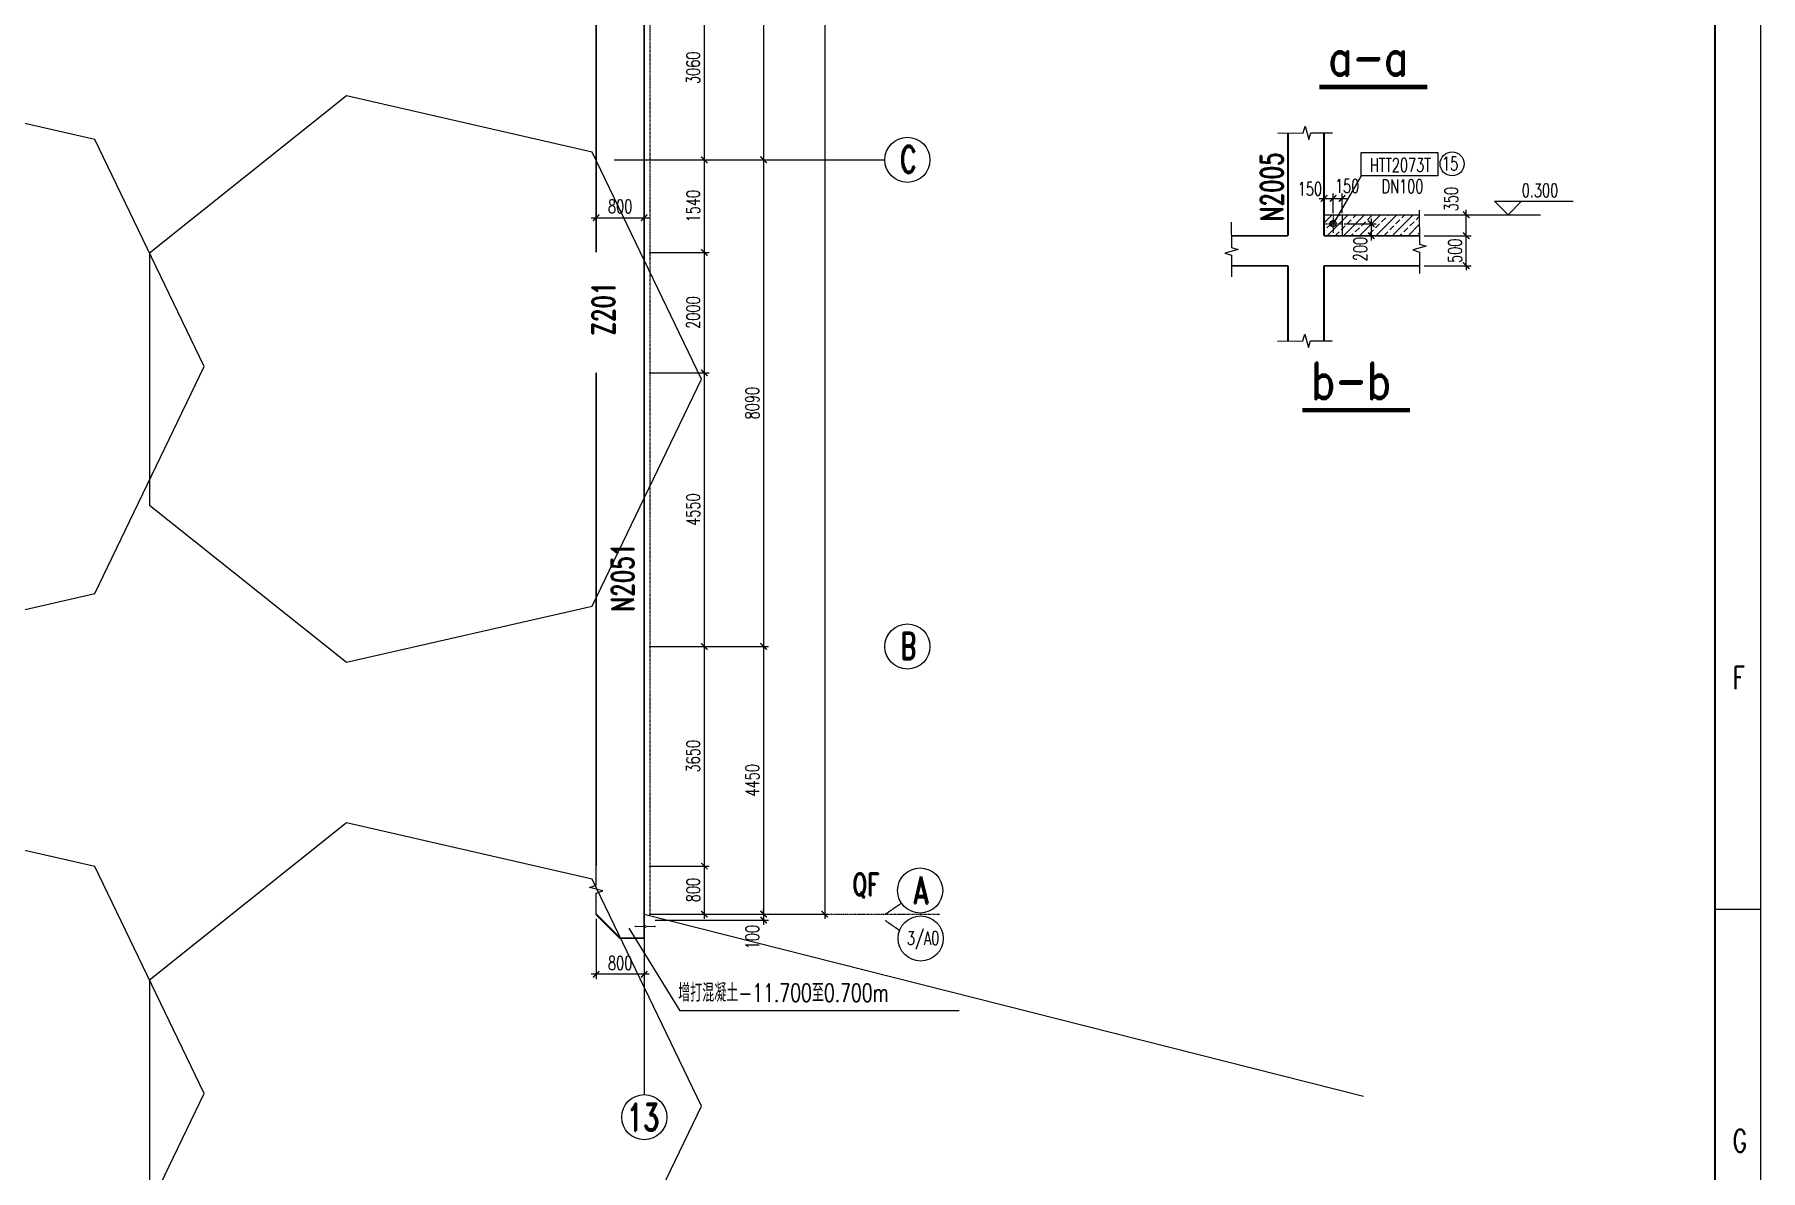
# Model space of a CAD drawing. Extents: x -146752 to 323108, y -93193 to -30118.
# Drawn here: x -59555 to -30863, y -81393 to -62509 of the extents above; entities that cross this region are included whole.
import ezdxf
from ezdxf.enums import TextEntityAlignment as Align

# ---------------------------------------------------------------- set-up
doc = ezdxf.new("R2010")
doc.units = 0
for name, pattern in [('DIVIDEX2', [2.5, 1, -0.5, 0, -0.5, 0, -0.5]), ('DOTE', [2.42, 2, -0.2, 0.02, -0.2]), ('DOTT', [2.8, 0.8, 0.8, 0.8, -0.2, 0, -0.2])]:
    doc.linetypes.add(name, pattern=pattern)
doc.layers.get('0').update_dxf_attribs({"linetype": 'CONTINUOUS'})
doc.layers.get('Defpoints').update_dxf_attribs({"linetype": 'CONTINUOUS'})
for name, color, linetype in [('1', 7, 'CONTINUOUS'), ('AXIS', 1, 'DOTE'), ('C6(轴线)', 1, 'DOTT'), ('DIM', 3, 'CONTINUOUS'), ('PDIM', 2, 'CONTINUOUS'), ('TEXT', 4, 'CONTINUOUS'), ('THIN', 3, 'CONTINUOUS'), ('TK', 4, 'CONTINUOUS'), ('wall', 7, 'CONTINUOUS'), ('Wall No.', 1, 'CONTINUOUS'), ('厂房分隔线', 2, 'CONTINUOUS'), ('坑洞', 1, 'CONTINUOUS'), ('止水带', 4, 'CONTINUOUS')]:
    doc.layers.add(name, color=color, linetype=linetype)
doc.styles.add('HZbine', font='txt_____.ttf', dxfattribs={"width": 0.7, "bigfont": 'HZTXT'})
doc.styles.add('RH', font='romans.shx', dxfattribs={"width": 0.7, "bigfont": 'hz.shx'})
doc.styles.add('RO', font='romand.shx', dxfattribs={"width": 0.8, "bigfont": 'ochinese.shx'})
doc.styles.add('romand', font='romand.shx', dxfattribs={"width": 0.7, "height": 200, "bigfont": 'OCHINESE.shx'})
doc.dimstyles.new('DIM_75_1.0', dxfattribs={"dimtxt": 225, "dimasz": 75, "dimexe": 80, "dimexo": 80, "dimgap": 75, "dimtad": 1, "dimdec": 0, "dimtxsty": 'RH', "dimblk": 'ARCHTICK', "dimcen": 400, "dimdle": 80, "dimclrd": 3, "dimclre": 3, "dimclrt": 3, "dimazin": 3, "dimtfac": 1, "dimtdec": 0, "dimtix": 1, "dimtmove": 2, "dimatfit": 3, "dimldrblk": '_DIMX', "dimfxl": 250})

# ---------------------------------------------------------------- blocks, each defined once
blk = doc.blocks.new('_ArchTick')
at = {"color": 0}
blk.add_lwpolyline([(-0.71, -0.71, 0.3, 0.3, 0), (0.71, 0.71, 0.5, 0.5, 0)], format="xyseb", dxfattribs=at)
blk = doc.blocks.new('*D113')
at = {"layer": 'Defpoints', "color": 0, "transparency": 16777216}
for p in [(-50219, -77132, 0), (-49419, -77132, 0), (-50219, -78132)]:
    blk.add_point(p, dxfattribs=at)
at = {"layer": 'DIM', "color": 3, "lineweight": -2, "transparency": 16777216}
for p, q in [((-50219, -77212), (-50219, -78212)), ((-49419, -77212), (-49419, -78212)), ((-49339, -78132), (-50299, -78132))]:
    blk.add_line(p, q, dxfattribs=at)
at = {"layer": 'DIM', "color": 3, "lineweight": -2, "transparency": 16777216, "xscale": 75, "yscale": 75, "zscale": 75, "rotation": 180}
blk.add_blockref('_ArchTick', (-50219, -78132), dxfattribs=at)
at = {"layer": 'DIM', "color": 3, "lineweight": -2, "transparency": 16777216, "xscale": 75, "yscale": 75, "zscale": 75}
blk.add_blockref('_ArchTick', (-49419, -78132), dxfattribs=at)
at = {"layer": 'DIM', "color": 3, "transparency": 16777216, "insert": (-49819, -77945), "char_height": 225, "attachment_point": 5, "style": 'RH'}
blk.add_mtext('\\A1;800', dxfattribs=at)
blk = doc.blocks.new('_DIMX')
blk.add_line((-150, 0), (150, 0))
at = {"const_width": 50}
blk.add_lwpolyline([(-70, -70), (70, 70)], dxfattribs=at)
blk = doc.blocks.new('*D114')
at = {"layer": 'Defpoints', "color": 0, "transparency": 16777216}
for p in [(-49419, -76332), (-48419, -76332), (-49419, -77132)]:
    blk.add_point(p, dxfattribs=at)
at = {"layer": 'DIM', "color": 3, "lineweight": -2, "transparency": 16777216}
for p, q in [((-48419, -77212), (-48419, -76252)), ((-49339, -76332), (-48339, -76332)), ((-49339, -77132), (-48339, -77132))]:
    blk.add_line(p, q, dxfattribs=at)
at = {"layer": 'DIM', "color": 3, "lineweight": -2, "transparency": 16777216, "xscale": 75, "yscale": 75, "zscale": 75}
for p, rotation in [((-48419, -76332), 90), ((-48419, -77132), 270)]:
    blk.add_blockref('_ArchTick', p, dxfattribs=dict(at, rotation=rotation))
at = {"layer": 'DIM', "color": 3, "transparency": 16777216, "insert": (-48606, -76732), "char_height": 225, "attachment_point": 5, "rotation": 90, "style": 'RH'}
blk.add_mtext('\\A1;800', dxfattribs=at)
blk = doc.blocks.new('*D115')
at = {"layer": 'Defpoints', "color": 0, "transparency": 16777216}
for p in [(-49419, -66132, 0), (-48419, -66132), (-49419, -68132, 0)]:
    blk.add_point(p, dxfattribs=at)
at = {"layer": 'DIM', "color": 3, "lineweight": -2, "transparency": 16777216}
for p, q in [((-49339, -66132), (-48339, -66132)), ((-48419, -68212), (-48419, -66052)), ((-49339, -68132), (-48339, -68132))]:
    blk.add_line(p, q, dxfattribs=at)
at = {"layer": 'DIM', "color": 3, "lineweight": -2, "transparency": 16777216, "xscale": 75, "yscale": 75, "zscale": 75}
for p, rotation in [((-48419, -66132), 90), ((-48419, -68132), 270)]:
    blk.add_blockref('_ArchTick', p, dxfattribs=dict(at, rotation=rotation))
at = {"layer": 'DIM', "color": 3, "transparency": 16777216, "insert": (-48606, -67132), "char_height": 225, "attachment_point": 5, "rotation": 90, "style": 'RH'}
blk.add_mtext('\\A1;2000', dxfattribs=at)
blk = doc.blocks.new('*D116')
at = {"layer": 'Defpoints', "color": 0, "transparency": 16777216}
for p in [(-49419, -61532, 0), (-48419, -61532), (-49319, -64592, 0)]:
    blk.add_point(p, dxfattribs=at)
at = {"layer": 'DIM', "color": 3, "lineweight": -2, "transparency": 16777216}
for p, q in [((-49339, -61532), (-48339, -61532)), ((-48419, -64672), (-48419, -61452)), ((-49239, -64592), (-48339, -64592))]:
    blk.add_line(p, q, dxfattribs=at)
at = {"layer": 'DIM', "color": 3, "lineweight": -2, "transparency": 16777216, "xscale": 75, "yscale": 75, "zscale": 75}
for p, rotation in [((-48419, -61532), 90), ((-48419, -64592), 270)]:
    blk.add_blockref('_ArchTick', p, dxfattribs=dict(at, rotation=rotation))
at = {"layer": 'DIM', "color": 3, "transparency": 16777216, "insert": (-48606, -63062), "char_height": 225, "attachment_point": 5, "rotation": 90, "style": 'RH'}
blk.add_mtext('\\A1;3060', dxfattribs=at)
blk = doc.blocks.new('*D124')
at = {"layer": 'Defpoints', "color": 0, "transparency": 16777216}
for p in [(-47435, -37732), (-48344, -77132, 0), (-46419, -77132)]:
    blk.add_point(p, dxfattribs=at)
at = {"layer": 'DIM', "color": 3, "lineweight": -2, "transparency": 16777216}
for p, q in [((-47355, -37732), (-46339, -37732)), ((-46419, -37652), (-46419, -77212)), ((-48264, -77132), (-46339, -77132))]:
    blk.add_line(p, q, dxfattribs=at)
at = {"layer": 'DIM', "color": 3, "lineweight": -2, "transparency": 16777216, "xscale": 75, "yscale": 75, "zscale": 75}
for p, rotation in [((-46419, -37732), 90), ((-46419, -77132), 270)]:
    blk.add_blockref('_ArchTick', p, dxfattribs=dict(at, rotation=rotation))
at = {"layer": 'DIM', "color": 3, "transparency": 16777216, "insert": (-46606, -57432), "char_height": 225, "attachment_point": 5, "rotation": 90, "style": 'RH'}
blk.add_mtext('\\A1;39400', dxfattribs=at)
blk = doc.blocks.new('*D128')
at = {"layer": 'Defpoints', "color": 0, "transparency": 16777216}
for p in [(-49419, -65554), (-49419, -65844, 0), (-50219, -66132, 0)]:
    blk.add_point(p, dxfattribs=at)
at = {"layer": 'DIM', "color": 3, "lineweight": -2, "transparency": 16777216}
for p, q in [((-50299, -65554), (-49339, -65554)), ((-50219, -66052), (-50219, -65474)), ((-49419, -65764), (-49419, -65474))]:
    blk.add_line(p, q, dxfattribs=at)
at = {"layer": 'DIM', "color": 3, "lineweight": -2, "transparency": 16777216, "xscale": 75, "yscale": 75, "zscale": 75, "rotation": 180}
blk.add_blockref('_ArchTick', (-50219, -65554), dxfattribs=at)
at = {"layer": 'DIM', "color": 3, "lineweight": -2, "transparency": 16777216, "xscale": 75, "yscale": 75, "zscale": 75}
blk.add_blockref('_ArchTick', (-49419, -65554), dxfattribs=at)
at = {"layer": 'DIM', "color": 3, "transparency": 16777216, "insert": (-49819, -65367), "char_height": 225, "attachment_point": 5, "style": 'RH'}
blk.add_mtext('\\A1;800', dxfattribs=at)
blk = doc.blocks.new('*D130')
at = {"layer": 'Defpoints', "color": 0, "transparency": 16777216}
for p in [(-49419, -72682, 0), (-48419, -72682), (-49319, -76332, 0)]:
    blk.add_point(p, dxfattribs=at)
at = {"layer": 'DIM', "color": 3, "lineweight": -2, "transparency": 16777216}
for p, q in [((-49339, -72682), (-48339, -72682)), ((-48419, -76412), (-48419, -72602)), ((-49239, -76332), (-48339, -76332))]:
    blk.add_line(p, q, dxfattribs=at)
at = {"layer": 'DIM', "color": 3, "lineweight": -2, "transparency": 16777216, "xscale": 75, "yscale": 75, "zscale": 75}
for p, rotation in [((-48419, -72682), 90), ((-48419, -76332), 270)]:
    blk.add_blockref('_ArchTick', p, dxfattribs=dict(at, rotation=rotation))
at = {"layer": 'DIM', "color": 3, "transparency": 16777216, "insert": (-48606, -74507), "char_height": 225, "attachment_point": 5, "rotation": 90, "style": 'RH'}
blk.add_mtext('\\A1;3650', dxfattribs=at)
blk = doc.blocks.new('*D133')
at = {"layer": 'Defpoints', "color": 0, "transparency": 16777216}
for p in [(-49419, -55472, 0), (-49419, -64592, 0), (-47435, -64592)]:
    blk.add_point(p, dxfattribs=at)
at = {"layer": 'DIM', "color": 3, "lineweight": -2, "transparency": 16777216}
for p, q in [((-49339, -55472), (-47355, -55472)), ((-47435, -55392), (-47435, -64672)), ((-49339, -64592), (-47355, -64592))]:
    blk.add_line(p, q, dxfattribs=at)
at = {"layer": 'DIM', "color": 3, "lineweight": -2, "transparency": 16777216, "xscale": 75, "yscale": 75, "zscale": 75}
for p, rotation in [((-47435, -55472), 90), ((-47435, -64592), 270)]:
    blk.add_blockref('_ArchTick', p, dxfattribs=dict(at, rotation=rotation))
at = {"layer": 'DIM', "color": 3, "transparency": 16777216, "insert": (-47623, -60032), "char_height": 225, "attachment_point": 5, "rotation": 90, "style": 'RH'}
blk.add_mtext('\\A1;9120', dxfattribs=at)
blk = doc.blocks.new('*D134')
at = {"layer": 'Defpoints', "color": 0, "transparency": 16777216}
for p in [(-49419, -64592, 0), (-49419, -72682, 0), (-47435, -72682)]:
    blk.add_point(p, dxfattribs=at)
at = {"layer": 'DIM', "color": 3, "lineweight": -2, "transparency": 16777216}
for p, q in [((-47435, -64512), (-47435, -72762)), ((-49339, -64592), (-47355, -64592)), ((-49339, -72682), (-47355, -72682))]:
    blk.add_line(p, q, dxfattribs=at)
at = {"layer": 'DIM', "color": 3, "lineweight": -2, "transparency": 16777216, "xscale": 75, "yscale": 75, "zscale": 75}
for p, rotation in [((-47435, -64592), 90), ((-47435, -72682), 270)]:
    blk.add_blockref('_ArchTick', p, dxfattribs=dict(at, rotation=rotation))
at = {"layer": 'DIM', "color": 3, "transparency": 16777216, "insert": (-47623, -68637), "char_height": 225, "attachment_point": 5, "rotation": 90, "style": 'RH'}
blk.add_mtext('\\A1;8090', dxfattribs=at)
blk = doc.blocks.new('*D135')
at = {"layer": 'Defpoints', "color": 0, "transparency": 16777216}
for p in [(-49419, -72682, 0), (-49319, -77132, 0), (-47435, -77132)]:
    blk.add_point(p, dxfattribs=at)
at = {"layer": 'DIM', "color": 3, "lineweight": -2, "transparency": 16777216}
for p, q in [((-49339, -72682), (-47355, -72682)), ((-47435, -72602), (-47435, -77212)), ((-49239, -77132), (-47355, -77132))]:
    blk.add_line(p, q, dxfattribs=at)
at = {"layer": 'DIM', "color": 3, "lineweight": -2, "transparency": 16777216, "xscale": 75, "yscale": 75, "zscale": 75}
for p, rotation in [((-47435, -72682), 90), ((-47435, -77132), 270)]:
    blk.add_blockref('_ArchTick', p, dxfattribs=dict(at, rotation=rotation))
at = {"layer": 'DIM', "color": 3, "transparency": 16777216, "insert": (-47623, -74907), "char_height": 225, "attachment_point": 5, "rotation": 90, "style": 'RH'}
blk.add_mtext('\\A1;4450', dxfattribs=at)
blk = doc.blocks.new('*D136')
at = {"layer": 'Defpoints', "color": 0, "transparency": 16777216}
for p in [(-49319, -77132, 0), (-49319, -77232, 0), (-47435, -77232)]:
    blk.add_point(p, dxfattribs=at)
at = {"layer": 'DIM', "color": 3, "lineweight": -2, "transparency": 16777216}
for p, q in [((-49239, -77132), (-47355, -77132)), ((-47435, -77132), (-47435, -77057)), ((-47435, -77132), (-47435, -77232)), ((-49239, -77232), (-47355, -77232)), ((-47435, -77232), (-47435, -77307))]:
    blk.add_line(p, q, dxfattribs=at)
at = {"layer": 'DIM', "color": 3, "lineweight": -2, "transparency": 16777216, "xscale": 75, "yscale": 75, "zscale": 75}
for p, rotation in [((-47435, -77132), 270), ((-47435, -77232), 90)]:
    blk.add_blockref('_ArchTick', p, dxfattribs=dict(at, rotation=rotation))
at = {"layer": 'DIM', "color": 3, "transparency": 16777216, "insert": (-47623, -77514), "char_height": 225, "attachment_point": 5, "rotation": 90, "style": 'RH'}
blk.add_mtext('\\A1;100', dxfattribs=at)
blk = doc.blocks.new('*D138')
at = {"layer": 'Defpoints', "color": 0, "transparency": 16777216}
for p in [(-49419, -68132), (-48419, -68132), (-49419, -72682, 0)]:
    blk.add_point(p, dxfattribs=at)
at = {"layer": 'DIM', "color": 3, "lineweight": -2, "transparency": 16777216}
for p, q in [((-49339, -68132), (-48339, -68132)), ((-48419, -72762), (-48419, -68052)), ((-49339, -72682), (-48339, -72682))]:
    blk.add_line(p, q, dxfattribs=at)
at = {"layer": 'DIM', "color": 3, "lineweight": -2, "transparency": 16777216, "xscale": 75, "yscale": 75, "zscale": 75}
for p, rotation in [((-48419, -68132), 90), ((-48419, -72682), 270)]:
    blk.add_blockref('_ArchTick', p, dxfattribs=dict(at, rotation=rotation))
at = {"layer": 'DIM', "color": 3, "transparency": 16777216, "insert": (-48606, -70407), "char_height": 225, "attachment_point": 5, "rotation": 90, "style": 'RH'}
blk.add_mtext('\\A1;4550', dxfattribs=at)
blk = doc.blocks.new('*D139')
at = {"layer": 'Defpoints', "color": 0, "transparency": 16777216}
for p in [(-49419, -64592), (-48419, -64592), (-49419, -66132, 0)]:
    blk.add_point(p, dxfattribs=at)
at = {"layer": 'DIM', "color": 3, "lineweight": -2, "transparency": 16777216}
for p, q in [((-48419, -66212), (-48419, -64512)), ((-49339, -64592), (-48339, -64592)), ((-49339, -66132), (-48339, -66132))]:
    blk.add_line(p, q, dxfattribs=at)
at = {"layer": 'DIM', "color": 3, "lineweight": -2, "transparency": 16777216, "xscale": 75, "yscale": 75, "zscale": 75}
for p, rotation in [((-48419, -64592), 90), ((-48419, -66132), 270)]:
    blk.add_blockref('_ArchTick', p, dxfattribs=dict(at, rotation=rotation))
at = {"layer": 'DIM', "color": 3, "transparency": 16777216, "insert": (-48606, -65362), "char_height": 225, "attachment_point": 5, "rotation": 90, "style": 'RH'}
blk.add_mtext('\\A1;1540', dxfattribs=at)
blk = doc.blocks.new('*D148')
at = {"layer": 'Defpoints', "color": 0, "transparency": 16777216}
for p in [(-37968, -65233), (-38118, -65560), (-37968, -65560)]:
    blk.add_point(p, dxfattribs=at)
at = {"layer": 'DIM', "color": 3, "lineweight": -2, "transparency": 16777216}
for p, q in [((-38198, -65233), (-37888, -65233)), ((-38118, -65480), (-38118, -65153)), ((-37968, -65480), (-37968, -65153))]:
    blk.add_line(p, q, dxfattribs=at)
at = {"layer": 'DIM', "color": 3, "lineweight": -2, "transparency": 16777216, "xscale": 75, "yscale": 75, "zscale": 75, "rotation": 180}
blk.add_blockref('_ArchTick', (-38118, -65233), dxfattribs=at)
at = {"layer": 'DIM', "color": 3, "lineweight": -2, "transparency": 16777216, "xscale": 75, "yscale": 75, "zscale": 75}
blk.add_blockref('_ArchTick', (-37968, -65233), dxfattribs=at)
at = {"layer": 'DIM', "color": 3, "transparency": 16777216, "insert": (-38354, -65075), "char_height": 225, "attachment_point": 5, "style": 'RH'}
blk.add_mtext('\\A1;150', dxfattribs=at)
blk = doc.blocks.new('*D149')
at = {"layer": 'Defpoints', "color": 0, "transparency": 16777216}
for p in [(-37818, -65233), (-37968, -65560), (-37818, -65560)]:
    blk.add_point(p, dxfattribs=at)
at = {"layer": 'DIM', "color": 3, "lineweight": -2, "transparency": 16777216}
for p, q in [((-38048, -65233), (-37738, -65233)), ((-37968, -65480), (-37968, -65153)), ((-37818, -65480), (-37818, -65153))]:
    blk.add_line(p, q, dxfattribs=at)
at = {"layer": 'DIM', "color": 3, "lineweight": -2, "transparency": 16777216, "xscale": 75, "yscale": 75, "zscale": 75, "rotation": 180}
blk.add_blockref('_ArchTick', (-37968, -65233), dxfattribs=at)
at = {"layer": 'DIM', "color": 3, "lineweight": -2, "transparency": 16777216, "xscale": 75, "yscale": 75, "zscale": 75}
blk.add_blockref('_ArchTick', (-37818, -65233), dxfattribs=at)
at = {"layer": 'DIM', "color": 3, "transparency": 16777216, "insert": (-37735, -65028), "char_height": 225, "attachment_point": 5, "style": 'RH'}
blk.add_mtext('\\A1;150', dxfattribs=at)
blk = doc.blocks.new('*D150')
at = {"layer": 'Defpoints', "color": 0, "transparency": 16777216}
for p in [(-37861, -65654), (-37861, -65854), (-37333, -65854)]:
    blk.add_point(p, dxfattribs=at)
at = {"layer": 'DIM', "color": 3, "lineweight": -2, "transparency": 16777216}
for p, q in [((-37781, -65654), (-37253, -65654)), ((-37333, -65574), (-37333, -65934)), ((-37781, -65854), (-37253, -65854))]:
    blk.add_line(p, q, dxfattribs=at)
at = {"layer": 'DIM', "color": 3, "lineweight": -2, "transparency": 16777216, "xscale": 75, "yscale": 75, "zscale": 75}
for p, rotation in [((-37333, -65654), 90), ((-37333, -65854), 270)]:
    blk.add_blockref('_ArchTick', p, dxfattribs=dict(at, rotation=rotation))
at = {"layer": 'DIM', "color": 3, "transparency": 16777216, "insert": (-37516, -66076), "char_height": 225, "attachment_point": 5, "rotation": 90, "style": 'RH'}
blk.add_mtext('\\A1;200', dxfattribs=at)
blk = doc.blocks.new('*D151')
at = {"layer": 'Defpoints', "color": 0, "transparency": 16777216}
for p in [(-36532, -65854), (-35754, -65854), (-36532, -66354)]:
    blk.add_point(p, dxfattribs=at)
at = {"layer": 'DIM', "color": 3, "lineweight": -2, "transparency": 16777216}
for p, q in [((-36452, -65854), (-35674, -65854)), ((-35754, -65854), (-35754, -65779)), ((-35754, -66354), (-35754, -65854)), ((-36452, -66354), (-35674, -66354)), ((-35754, -66354), (-35754, -66429))]:
    blk.add_line(p, q, dxfattribs=at)
at = {"layer": 'DIM', "color": 3, "lineweight": -2, "transparency": 16777216, "xscale": 75, "yscale": 75, "zscale": 75}
for p, rotation in [((-35754, -65854), 270), ((-35754, -66354), 90)]:
    blk.add_blockref('_ArchTick', p, dxfattribs=dict(at, rotation=rotation))
at = {"layer": 'DIM', "color": 3, "transparency": 16777216, "insert": (-35941, -66104), "char_height": 225, "attachment_point": 5, "rotation": 90, "style": 'RH'}
blk.add_mtext('\\A1;500', dxfattribs=at)
blk = doc.blocks.new('*D152')
at = {"layer": 'Defpoints', "color": 0, "transparency": 16777216}
for p in [(-36532, -65504), (-35754, -65504), (-36532, -65854)]:
    blk.add_point(p, dxfattribs=at)
at = {"layer": 'DIM', "color": 3, "lineweight": -2, "transparency": 16777216}
for p, q in [((-36452, -65504), (-35674, -65504)), ((-35754, -65934), (-35754, -65424)), ((-36452, -65854), (-35674, -65854))]:
    blk.add_line(p, q, dxfattribs=at)
at = {"layer": 'DIM', "color": 3, "lineweight": -2, "transparency": 16777216, "xscale": 75, "yscale": 75, "zscale": 75}
for p, rotation in [((-35754, -65504), 90), ((-35754, -65854), 270)]:
    blk.add_blockref('_ArchTick', p, dxfattribs=dict(at, rotation=rotation))
at = {"layer": 'DIM', "color": 3, "transparency": 16777216, "insert": (-36004, -65246), "char_height": 225, "attachment_point": 5, "rotation": 90, "style": 'RH'}
blk.add_mtext('\\A1;350', dxfattribs=at)

msp = doc.modelspace()

# ---------------------------------------------------------------- hatches: boundary and pattern name
at = {"layer": 'wall'}
h = msp.add_hatch(dxfattribs=at)
h.set_pattern_fill('ANSI33', color=2, scale=30, style=0)
h.set_pattern_definition([(45, (-322935.24, 44228.08), (-134.70384, 134.70384), []), (45, (-322800.53, 44228.08), (-134.70384, 134.70384), [95.25, -47.625])])
h.paths.add_polyline_path([(-37818, -65504.3), (-38118, -65504.3), (-38118, -65854.3), (-37818, -65854.3)])
h.paths.add_polyline_path([(-37968, -65603.3, 0.4142136), (-38019, -65654.3, 0.4141139), (-37968, -65705.3, -0.6017578)], flags=16)
h.paths.add_polyline_path([(-36535.6, -65504.3), (-37818, -65504.3), (-37818, -65854.3), (-36533.1, -65854.3)])

# ---------------------------------------------------------------- linework, layer by layer
for points in [[(-120037.9, -30118.5), (-30862.9, -30118.5), (-30862.9, -93193.5), (-120037.9, -93193.5)], [(-56733.4, -68029.2), (-58550.9, -64255.1), (-62634.9, -63323), (-65909.9, -65934.7), (-65909.9, -70123.7), (-62634.9, -72735.5), (-58550.9, -71803.4)], [(-48465.5, -68236.7), (-50283.1, -64462.5), (-54367, -63530.4), (-57642.1, -66142.2), (-57642.1, -70331.2), (-54367, -72943), (-50283.1, -72010.8)], [(-56733.4, -80115.1), (-58550.9, -76341), (-62634.9, -75408.9), (-65909.9, -78020.6), (-65909.9, -82209.6), (-62634.9, -84821.4), (-58550.9, -83889.3)], [(-48465.5, -80322.6), (-50283.1, -76548.4), (-54367, -75616.3), (-57642.1, -78228.1), (-57642.1, -82417.1), (-54367, -85028.9), (-50283.1, -84096.7)]]:
    msp.add_lwpolyline(points, close=True)
at = {"layer": 'AXIS', "ltscale": 0.1}
for p, q in [((-38119, -65654.3), (-37817, -65654.3)), ((-37968, -65523.6), (-37968, -65805.3))]:
    msp.add_line(p, q, dxfattribs=at)
at = {"layer": 'AXIS', "ltscale": 0.2}
for p, q in [((-45412.8, -77132.3, 0), (-45143.6, -76948.5, 0)), ((-45418.8, -77232.3, 0), (-45170.8, -77403.5, 0))]:
    msp.add_line(p, q, dxfattribs=at)
at = {"layer": 'AXIS', "linetype": 'Continuous'}
for centre in [(-45043.8, -64592.3, 0), (-45043.8, -72682.3, 0), (-44832.7, -76738.7, 0), (-44824.2, -77536.5, 0), (-49418.8, -80507.4, 0)]:
    msp.add_circle(centre, 375, dxfattribs=at)
at = {"layer": 'C6(轴线)', "linetype": 'DOTE'}
for p, q in [((-49418.8, -36122.6), (-49418.8, -80132.4, 0)), ((-49918.8, -64592.3, 0), (-45418.8, -64592.3, 0))]:
    msp.add_line(p, q, dxfattribs=at)
at = {"layer": 'DIM'}
for p, q in [((-37501.5, -64858.8), (-37968, -65654.3)), ((-38118, -65504.3), (-36535.6, -65504.3)), ((-37818, -65504.3), (-37818, -65854.3))]:
    msp.add_line(p, q, dxfattribs=at)
msp.add_lwpolyline([(-36226.1, -64858.8), (-37501.5, -64858.8), (-37501.5, -64470.4), (-36226.1, -64470.4)], close=True, dxfattribs=at)
at = {"layer": 'PDIM'}
for p, q in [((-35284.7, -65279.3), (-33977.7, -65279.3)), ((-35059.7, -65504.3), (-35284.7, -65279.3)), ((-35059.7, -65504.3), (-34834.7, -65279.3)), ((-35753.8, -65504.3), (-34519.7, -65504.3))]:
    msp.add_line(p, q, dxfattribs=at)
msp.add_lwpolyline([(-50218.8, -77132.3), (-50218.8, -76781.1), (-50108.8, -76746.1), (-50328.8, -76686.1), (-50218.8, -76651.1), (-50218.8, -76332.3)], dxfattribs=at)
at = {"layer": 'PDIM', "ltscale": 0.015}
msp.add_circle((-35989.1, -64659.4), 200, dxfattribs=at)
at = {"layer": 'TEXT'}
for p, q in [((-48821.5, -78737.9, 0), (-49666.7, -77363.6, 0)), ((-44184.8, -78737.9, 0), (-48821.5, -78737.9, 0))]:
    msp.add_line(p, q, dxfattribs=at)
at = {"layer": 'TEXT', "const_width": 75}
for points in [[(-38194.9, -63380.8), (-36403, -63380.8)], [(-38481.6, -68754.1), (-36689.7, -68754.1)]]:
    msp.add_lwpolyline(points, dxfattribs=at)
at = {"layer": 'THIN'}
for points in [[(-38883.7, -64146.5), (-38465.8, -64143.5), (-38430.8, -64033.5), (-38370.8, -64253.5), (-38335.8, -64143.5), (-37975.9, -64143.5)], [(-39659.9, -65629.4), (-39656.9, -66047.4), (-39546.9, -66082.4), (-39766.9, -66142.4), (-39656.9, -66177.4), (-39656.9, -66537.2)], [(-36536.1, -65429.8), (-36532.1, -65994.4), (-36422.1, -66029.4), (-36642.1, -66089.4), (-36532.1, -66124.4), (-36532.1, -66484.3)], [(-38890.6, -67604.7), (-38472.6, -67601.7), (-38437.6, -67491.7), (-38377.6, -67711.7), (-38342.6, -67601.7), (-37982.7, -67601.7)]]:
    msp.add_lwpolyline(points, dxfattribs=at)
at = {"layer": 'TK', "color": 4, "flags": 128}
for points in [[(-30862.9, -30118.5), (-30862.9, -93193.5)], [(-31612.9, -77049.7), (-30862.9, -77049.7)]]:
    msp.add_lwpolyline(points, dxfattribs=at)
at = {"layer": 'TK', "color": 4, "const_width": 37.5}
msp.add_lwpolyline([(-118162.9, -30868.5), (-31618.9, -30868.5), (-31618.9, -92443.5), (-118162.9, -92443.5)], close=True, dxfattribs=at)
at = {"layer": 'wall'}
msp.add_line((-49418.8, -77132.3), (-37462.9, -80159.7), dxfattribs=at)
at = {"layer": 'wall', "const_width": 30}
for points in [[(-49418.8, -77132.3), (-49418.8, -40132.3)], [(-50218.8, -66132.3), (-50218.8, -61532.3)], [(-38718, -64145.3), (-38718, -65854.3)], [(-38118, -64143.5), (-38118, -65854.3)], [(-39658.3, -65854.3), (-38718, -65854.3)], [(-38118, -65854.3), (-36533.1, -65854.3)], [(-49418.8, -66132.3), (-49419.3, -66132.3)], [(-39656.9, -66354.3), (-38718, -66354.3)], [(-38718, -66354.3), (-38718, -67603.5)], [(-38118, -66354.3), (-38118, -67601.7)], [(-38118, -66354.3), (-36532.1, -66354.3)], [(-50218.8, -76332.3), (-50218.8, -68132.3)], [(-49419.3, -68132.3), (-49418.8, -68132.3)]]:
    msp.add_lwpolyline(points, dxfattribs=at)
at = {"layer": 'wall', "const_width": 30, "elevation": 0}
for points in [[(-50218.8, -77132.3), (-49818.8, -77532.3)], [(-49418.8, -77132.3), (-49418.8, -77532.3), (-49818.8, -77532.3)]]:
    msp.add_lwpolyline(points, dxfattribs=at)
at = {"layer": '厂房分隔线', "linetype": 'DIVIDEX2', "ltscale": 0.2}
for p, q in [((-49318.8, -77132.3), (-49318.8, -37432.3)), ((-49318.8, -77132.3, 0), (-44509.5, -77132.3, 0))]:
    msp.add_line(p, q, dxfattribs=at)
at = {"layer": '坑洞'}
msp.add_circle((-37968, -65654.3), 51, dxfattribs=at)
msp.add_arc((-37941, -65654.3), 57.7, 117.91474, 242.00456, dxfattribs=at)
at = {"layer": '止水带', "const_width": 12.5, "elevation": 0}
for points in [[(-49558.1, -77336.9, 1), (-49570.6, -77336.9, 1)], [(-49384.8, -77336.9, 1), (-49418.8, -77336.9, 1)], [(-49233.1, -77336.9, 1), (-49245.6, -77336.9, 1)]]:
    msp.add_lwpolyline(points, format="xyb", close=True, dxfattribs=at)
for points in [[(-49418.8, -77336.9), (-49564.3, -77336.9)], [(-49239.3, -77336.9), (-49384.8, -77336.9)]]:
    msp.add_lwpolyline(points, dxfattribs=at)

# ---------------------------------------------------------------- texts
at = {"layer": '1', "style": 'RH', "width": 0.7}
for s, p in [('HTT2073T', (-36850.5, -64679.1)), ('DN100', (-36814.1, -65031.6))]:
    msp.add_text(s, height=225, dxfattribs=at).set_placement(p, align=Align.MIDDLE_CENTER)
at = {"layer": 'AXIS', "style": 'romand', "width": 0.7}
for s, height, p in [('C', 450, (-45029.9, -64582.6, 0)), ('B', 450, (-45029.9, -72672.6, 0)), ('A', 450, (-44818.8, -76729, 0)), ('3/A0', 225, (-44783.1, -77546.2, 0)), ('13', 450, (-49435.9, -80506.5, 0))]:
    msp.add_text(s, height=height, dxfattribs=at).set_placement(p, align=Align.MIDDLE)
at = {"layer": 'PDIM', "ltscale": 0.015, "style": 'RH', "width": 0.7}
msp.add_text('15', height=225, dxfattribs=at).set_placement((-36156.9, -64766.8))
at = {"layer": 'PDIM', "style": 'RH', "width": 0.7}
msp.add_text('0.300', height=225, dxfattribs=at).set_placement((-34831.8, -65213.5))
at = {"layer": 'TEXT'}
for s, height, style, width, p in [('a-a', 600, 'RO', 0.8, (-38050.5, -63192.2)), ('b-b', 600, 'RO', 0.8, (-38337.2, -68565.5)), ('增打混凝土-11.700至0.700m', 300, 'RH', 0.7, (-48853.9, -78588.2, 0))]:
    msp.add_text(s, height=height, dxfattribs=dict(at, style=style, width=width)).set_placement(p)
at = {"layer": 'TK', "color": 4, "style": 'HZbine', "width": 0.7}
for s, p in [('F', (-31323.8, -73389.3)), ('G', (-31323.8, -81086.2))]:
    msp.add_text(s, height=375, dxfattribs=at).set_placement(p)
at = {"layer": 'Wall No.', "lineweight": 5, "style": 'romand', "width": 0.7}
for s, p in [('N2005', (-38799, -65616.4, 0)), ('Z201', (-49909.5, -67514.4, 0)), ('N2051', (-49589.5, -72104.4, 0))]:
    msp.add_text(s, height=375, rotation=90, dxfattribs=at).set_placement(p)
at = {"layer": '厂房分隔线', "style": 'romand', "width": 0.7}
msp.add_text('QF', height=375, dxfattribs=at).set_placement((-45958.8, -76824.4, 0))

# ---------------------------------------------------------------- dimensions: what is measured, and where the dimension line sits
at = {"layer": 'DIM'}
for base, p1, p2, picture, middle in [((-46418.8, -77132.3, 0), (-47435.4, -37732.3, 0), (-48343.9, -77132.3, 0), '*D124', (-46606.3, -57432.3, 0)), ((-47435.4, -64592.3, 0), (-49418.8, -55472.3), (-49418.8, -64592.3), '*D133', (-47622.9, -60032.3, 0)), ((-48418.9, -61532.3, 0), (-49318.8, -64592.3), (-49418.8, -61532.3), '*D116', (-48606.4, -63062.3, 0)), ((-47435.4, -72682.3, 0), (-49418.8, -64592.3), (-49418.8, -72682.3), '*D134', (-47622.9, -68637.3, 0)), ((-48418.9, -64592.3, 0), (-49418.8, -66132.3), (-49418.8, -64592.3, 0), '*D139', (-48606.4, -65362.3, 0)), ((-35753.8, -65854.3), (-36532.1, -66354.3), (-36532.1, -65854.3), '*D151', (-35941.3, -66104.3)), ((-48418.9, -66132.3, 0), (-49418.8, -68132.3), (-49418.8, -66132.3), '*D115', (-48606.4, -67132.3, 0)), ((-48418.9, -68132.3, 0), (-49418.8, -72682.3), (-49418.8, -68132.3, 0), '*D138', (-48606.4, -70407.3, 0)), ((-48418.9, -72682.3, 0), (-49318.8, -76332.3), (-49418.8, -72682.3), '*D130', (-48606.4, -74507.3, 0)), ((-47435.4, -77132.3, 0), (-49418.8, -72682.3), (-49318.8, -77132.3), '*D135', (-47622.9, -74907.3, 0)), ((-48418.9, -76332.3), (-49418.8, -77132.3), (-49418.8, -76332.3), '*D114', (-48606.4, -76732.3))]:
    dim = msp.add_linear_dim(base=base, p1=p1, p2=p2, angle=90, dimstyle='DIM_75_1.0', dxfattribs=at)
    dim.commit()
    dim.dimension.update_dxf_attribs({"geometry": picture, "text_midpoint": middle})
for base, p1, p2, picture, middle in [((-37968, -65233.3), (-38118, -65559.9), (-37968, -65559.9), '*D148', (-38353.8, -65075.1)), ((-37818, -65233.3), (-37968, -65559.9), (-37818, -65559.9), '*D149', (-37734.8, -65028))]:
    dim = msp.add_linear_dim(base=base, p1=p1, p2=p2, dimstyle='DIM_75_1.0', dxfattribs=at)
    dim.commit()
    dim.dimension.update_dxf_attribs({"geometry": picture, "text_midpoint": middle, "dimtype": 160})
for base, p1, p2, picture, middle in [((-35753.8, -65504.3), (-36532.1, -65854.3), (-36532.1, -65504.3), '*D152', (-36003.8, -65246.2)), ((-37333.2, -65854.3), (-37861.1, -65654.3), (-37861.1, -65854.3), '*D150', (-37516.1, -66076.3)), ((-47435.4, -77232.3, 0), (-49318.8, -77132.3), (-49318.8, -77232.3), '*D136', (-47622.9, -77514.4, 0))]:
    dim = msp.add_linear_dim(base=base, p1=p1, p2=p2, angle=90, dimstyle='DIM_75_1.0', dxfattribs=at)
    dim.commit()
    dim.dimension.update_dxf_attribs({"geometry": picture, "text_midpoint": middle, "dimtype": 160})
for base, p1, p2, picture, middle in [((-49418.8, -65554.4, 0), (-50218.8, -66132.3), (-49418.8, -65844.4), '*D128', (-49818.8, -65366.9, 0)), ((-50218.8, -78132.4, 0), (-49418.8, -77132.3), (-50218.8, -77132.3), '*D113', (-49818.8, -77944.9, 0))]:
    dim = msp.add_linear_dim(base=base, p1=p1, p2=p2, dimstyle='DIM_75_1.0', dxfattribs=at)
    dim.commit()
    dim.dimension.update_dxf_attribs({"geometry": picture, "text_midpoint": middle})

doc.saveas('drawing.dxf')
